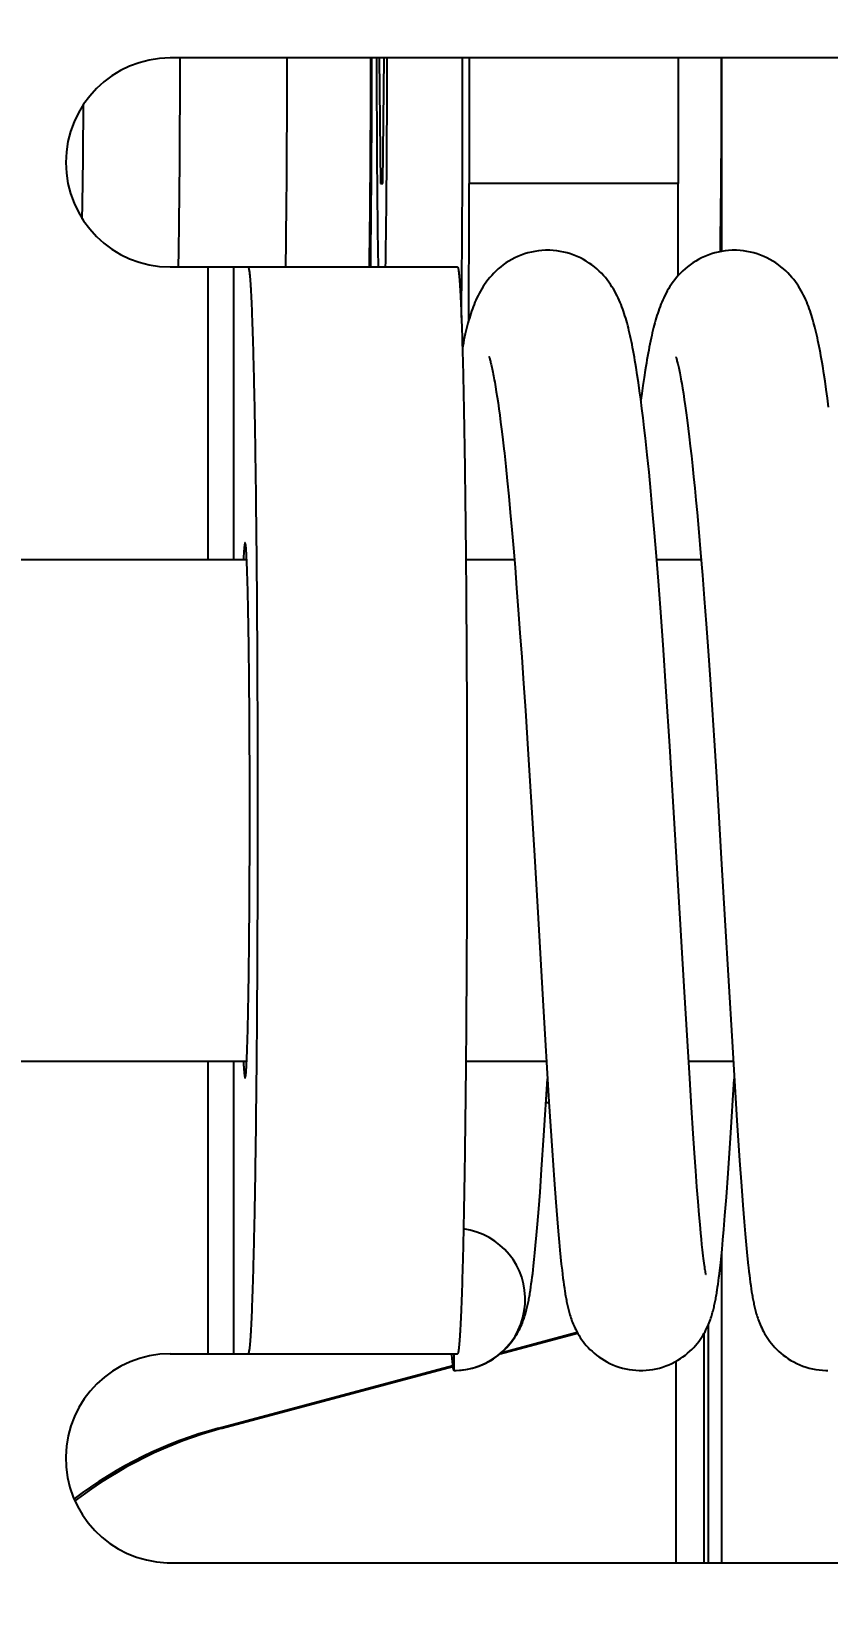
# Model space of a CAD drawing. Header units: millimetres. Extents: x 0 to 841, y 0 to 594.
# Drawn here: x 147.9 to 157.42, y 280.46 to 299.28 of the extents above; entities that cross this region are included whole.
import ezdxf

# ---------------------------------------------------------------- set-up
doc = ezdxf.new("R2010")
doc.units = ezdxf.units.MM
doc.header["$LTSCALE"] = 46.255
doc.layers.get('0').update_dxf_attribs({"linetype": 'CONTINUOUS'})
doc.layers.add('3_ALL_AXIS', color=7, linetype='CONTINUOUS')
doc.layers.add('AXIS', color=7, linetype='CONTINUOUS')
doc.styles.get("Standard").update_dxf_attribs({"font": 'txt', "width": 0.8})
doc.dimstyles.new('DIMSTYLE_2', dxfattribs={"dimtxt": 2.5, "dimasz": 2.5, "dimexe": 2, "dimexo": 0.5, "dimtad": 1, "dimdec": 3, "dimdsep": 46, "dimtxsty": 'STANDARD', "dimblk": 'OPEN', "dimblk1": 'OPEN', "dimblk2": 'OPEN', "dimcen": 0.09, "dimadec": 0, "dimazin": 0, "dimtp": 0.5, "dimtm": 0.5, "dimtfac": 1, "dimtdec": 3, "dimtofl": 0, "dimtmove": 0, "dimatfit": 3, "dimldrblk": 'OPEN', "dimfxl": 1, "dimtolj": 1, "dimarcsym": 0})

# ---------------------------------------------------------------- blocks, each defined once
blk = doc.blocks.new('_OPEN')
at = {"color": 0, "linetype": 'BYBLOCK'}
for p, q in [((0, 0), (-1, 0.2)), ((-1, -0.2), (0, 0)), ((-1, 0), (0, 0))]:
    blk.add_line(p, q, dxfattribs=at)
blk = doc.blocks.new('*D1')
at = {"color": 2, "linetype": 'CONTINUOUS'}
for p, q in [((99.41, 256.965), (99.41, 468.591)), ((241.389, 391.465), (241.389, 468.591)), ((99.41, 466.591), (170.399, 466.591)), ((241.389, 466.591), (170.399, 466.591))]:
    blk.add_line(p, q, dxfattribs=at)
at = {"color": 2, "linetype": 'CONTINUOUS', "xscale": 2.5, "yscale": 2.5, "zscale": 2.5, "rotation": 180}
blk.add_blockref('_OPEN', (99.41, 466.591), dxfattribs=at)
at = {"color": 2, "linetype": 'CONTINUOUS', "xscale": 2.5, "yscale": 2.5, "zscale": 2.5}
blk.add_blockref('_OPEN', (241.389, 466.591), dxfattribs=at)
at = {"color": 2, "linetype": 'CONTINUOUS', "insert": (168.399, 469.716), "char_height": 2.5, "width": 10, "attachment_point": 2, "line_spacing_factor": 0.9}
blk.add_mtext('142\\P[5.6]', dxfattribs=at)
blk = doc.blocks.new('*D7')
at = {"color": 2, "linetype": 'CONTINUOUS'}
for p, q in [((117.517, 436.465), (24.788, 436.465)), ((26.788, 436.465), (26.788, 298.715)), ((26.788, 160.965), (26.788, 298.715)), ((209.211, 160.965), (24.788, 160.965))]:
    blk.add_line(p, q, dxfattribs=at)
at = {"color": 2, "linetype": 'CONTINUOUS', "xscale": 2.5, "yscale": 2.5, "zscale": 2.5}
for p, rotation in [((26.788, 436.465), 90), ((26.788, 160.965), 270)]:
    blk.add_blockref('_OPEN', p, dxfattribs=dict(at, rotation=rotation))
at = {"color": 2, "linetype": 'CONTINUOUS', "insert": (23.663, 297.715), "char_height": 2.5, "width": 12, "attachment_point": 2, "rotation": 90, "line_spacing_factor": 0.9}
blk.add_mtext('275,5\\P[10.8]', dxfattribs=at)

msp = doc.modelspace()

# ---------------------------------------------------------------- linework, layer by layer
at = {"color": 7, "linetype": 'CONTINUOUS'}
for p, q in [((200.80343, 298.96521), (149.56124, 298.96521)), ((152.05807, 298.96521), (152.07319, 297.46521)), ((152.10342, 297.46521), (152.11853, 298.96521)), ((153.13302, 298.96521), (153.13302, 297.46521)), ((155.63264, 298.96521), (155.63264, 297.46521)), ((156.15314, 298.96521), (156.15314, 296.65214)), ((152.07319, 297.46521), (152.10342, 297.46521)), ((155.63264, 297.46521), (153.13302, 297.46521)), ((149.56124, 296.46521), (152.99399, 296.46521)), ((150.01117, 296.46521), (150.01117, 292.96521)), ((150.31636, 296.46521), (150.31636, 292.96521)), ((155.14452, 295.17634), (155.13062, 295.26457)), ((157.37516, 295.19158), (157.36125, 295.27907)), ((153.43974, 295.08731), (153.44923, 295.03197)), ((155.15841, 295.08328), (155.14452, 295.17634)), ((155.1723, 294.98523), (155.15841, 295.08328)), ((155.22566, 295.14168), (155.21199, 295.04825)), ((155.67517, 295.07335), (155.68513, 295.01448)), ((157.3891, 295.09902), (157.37516, 295.19158)), ((157.40309, 295.00114), (157.3891, 295.09902)), ((153.44923, 295.03197), (153.45895, 294.97244)), ((153.45895, 294.97244), (153.46888, 294.90868)), ((153.46888, 294.90868), (153.479, 294.84066)), ((155.18622, 294.88206), (155.1723, 294.98523)), ((155.20016, 294.77366), (155.18622, 294.88206)), ((155.19831, 294.94999), (155.18772, 294.87051)), ((155.21199, 295.04825), (155.19831, 294.94999)), ((155.68513, 295.01448), (155.6955, 294.94998)), ((155.6955, 294.94998), (155.70626, 294.87958)), ((155.70626, 294.87958), (155.71741, 294.80304)), ((157.41714, 294.8977), (157.40309, 295.00114)), ((157.43129, 294.78846), (157.41714, 294.8977)), ((153.479, 294.84066), (153.48931, 294.7683)), ((153.48931, 294.7683), (153.49979, 294.69152)), ((153.49979, 294.69152), (153.51045, 294.61024)), ((155.21414, 294.65994), (155.20016, 294.77366)), ((155.71741, 294.80304), (155.72892, 294.72019)), ((155.72892, 294.72019), (155.74077, 294.63092)), ((153.51045, 294.61024), (153.52127, 294.52435)), ((153.52127, 294.52435), (153.53227, 294.43372)), ((155.22815, 294.54083), (155.21414, 294.65994)), ((155.2422, 294.4163), (155.22815, 294.54083)), ((155.74077, 294.63092), (155.75293, 294.5351)), ((155.75293, 294.5351), (155.76539, 294.43263)), ((155.26334, 294.21925), (155.2422, 294.4163)), ((155.76539, 294.43263), (155.77811, 294.32347)), ((155.77811, 294.32347), (155.79108, 294.20756)), ((153.55476, 294.23778), (153.57207, 294.07752)), ((155.28464, 294.00914), (155.26334, 294.21925)), ((155.79108, 294.20756), (155.80428, 294.08493)), ((153.57207, 294.07752), (153.58972, 293.90564)), ((155.3062, 293.78455), (155.28464, 294.00914)), ((155.80428, 294.08493), (155.81766, 293.95564)), ((155.81766, 293.95564), (155.83123, 293.8197)), ((153.58972, 293.90564), (153.60769, 293.72204)), ((155.32814, 293.54386), (155.3062, 293.78455)), ((155.83123, 293.8197), (155.84495, 293.67724)), ((153.60769, 293.72204), (153.62596, 293.52664)), ((155.84495, 293.67724), (155.85879, 293.52839)), ((153.62596, 293.52664), (153.6445, 293.31942)), ((155.35056, 293.28535), (155.32814, 293.54386)), ((155.85879, 293.52839), (155.87976, 293.2934)), ((153.6445, 293.31942), (153.66328, 293.10045)), ((155.37357, 293.00722), (155.35056, 293.28535)), ((155.87976, 293.2934), (155.90097, 293.04431)), ((153.66328, 293.10045), (153.68233, 292.86927)), ((155.39724, 292.70774), (155.37357, 293.00722)), ((155.90097, 293.04431), (155.92251, 292.77975)), ((153.68233, 292.86927), (153.70172, 292.6247)), ((153.70172, 292.6247), (153.72155, 292.36528)), ((155.42134, 292.3892), (155.39724, 292.70774)), ((155.92251, 292.77975), (155.94451, 292.4978)), ((155.94451, 292.4978), (155.96708, 292.19645)), ((153.72155, 292.36528), (153.74189, 292.08951)), ((155.45334, 291.94586), (155.42134, 292.3892)), ((153.74189, 292.08951), (153.76284, 291.79579)), ((155.96708, 292.19645), (155.99035, 291.87363)), ((155.49162, 291.3865), (155.45334, 291.94586)), ((155.99035, 291.87363), (156.01427, 291.52923)), ((153.76284, 291.79579), (153.78432, 291.48459)), ((156.01427, 291.52923), (156.03848, 291.16855)), ((153.78432, 291.48459), (153.80606, 291.15985)), ((155.53409, 290.73242), (155.49162, 291.3865)), ((153.80606, 291.15985), (153.82775, 290.82683)), ((156.03848, 291.16855), (156.06248, 290.79978)), ((153.82775, 290.82683), (153.85605, 290.37954)), ((156.06248, 290.79978), (156.0858, 290.43147)), ((155.60309, 289.60712), (155.53409, 290.73242)), ((153.85605, 290.37954), (153.88305, 289.94087)), ((156.0858, 290.43147), (156.11522, 289.9544)), ((153.88305, 289.94087), (153.91436, 289.41998)), ((156.11522, 289.9544), (156.1492, 289.38897)), ((155.70545, 287.85971), (155.60309, 289.60712)), ((153.91436, 289.41998), (153.95416, 288.74425)), ((156.1492, 289.38897), (156.19248, 288.65308)), ((153.95416, 288.74425), (154.01927, 287.6275)), ((156.19248, 288.65308), (156.27747, 287.19993)), ((155.74396, 287.20652), (155.70545, 287.85971)), ((154.01927, 287.6275), (154.08819, 286.48003)), ((155.77119, 286.75657), (155.74396, 287.20652)), ((156.27747, 287.19993), (156.3354, 286.25464)), ((150.01117, 286.96521), (150.01117, 283.46521)), ((150.31636, 286.96521), (150.31636, 283.46521)), ((154.02847, 286.07551), (154.07122, 286.7553)), ((155.79279, 286.41046), (155.77119, 286.75657)), ((156.25935, 286.04319), (156.30422, 286.7553)), ((154.08912, 286.46521), (154.05333, 286.46521)), ((154.08819, 286.48003), (154.12572, 285.89778)), ((155.81291, 286.0996), (155.79279, 286.41046)), ((156.3354, 286.25464), (156.36689, 285.77704)), ((154.00102, 285.6681), (154.02847, 286.07551)), ((155.82864, 285.86599), (155.81291, 286.0996)), ((156.23098, 285.62477), (156.25935, 286.04319)), ((154.12572, 285.89778), (154.14999, 285.54685)), ((155.84355, 285.65356), (155.82864, 285.86599)), ((153.98172, 285.39943), (154.00102, 285.6681)), ((155.85775, 285.46051), (155.84355, 285.65356)), ((156.36689, 285.77704), (156.38862, 285.46871)), ((154.14999, 285.54685), (154.16974, 285.27967)), ((156.21021, 285.33912), (156.23098, 285.62477)), ((156.38862, 285.46871), (156.40559, 285.24253)), ((153.96636, 285.19786), (153.98172, 285.39943)), ((154.16974, 285.27967), (154.18559, 285.07918)), ((155.87132, 285.28529), (155.85775, 285.46051)), ((155.88432, 285.12699), (155.87132, 285.28529)), ((156.19311, 285.11931), (156.21021, 285.33912)), ((153.95157, 285.01519), (153.96636, 285.19786)), ((155.89431, 285.01224), (155.88432, 285.12699)), ((156.17923, 284.95238), (156.19311, 285.11931)), ((156.40559, 285.24253), (156.42161, 285.0424)), ((153.94008, 284.88177), (153.95157, 285.01519)), ((154.18559, 285.07918), (154.19789, 284.93285)), ((154.19789, 284.93285), (154.20989, 284.79862)), ((155.90393, 284.90785), (155.89431, 285.01224)), ((155.91089, 284.83622), (155.90393, 284.90785)), ((156.16833, 284.82899), (156.17923, 284.95238)), ((156.42161, 285.0424), (156.43381, 284.89932)), ((153.92056, 284.67326), (153.92885, 284.7589)), ((153.92885, 284.7589), (153.94008, 284.88177)), ((154.20989, 284.79862), (154.2187, 284.70559)), ((155.91763, 284.77022), (155.91089, 284.83622)), ((155.92413, 284.70977), (155.91763, 284.77022)), ((156.14962, 284.63411), (156.15759, 284.71442)), ((156.15759, 284.71442), (156.16833, 284.82899)), ((156.43381, 284.89932), (156.44557, 284.76976)), ((156.44557, 284.76976), (156.45415, 284.68063)), ((153.90426, 284.51771), (153.91237, 284.59294)), ((153.91237, 284.59294), (153.92056, 284.67326)), ((154.2187, 284.70559), (154.22738, 284.61884)), ((154.22738, 284.61884), (154.23594, 284.53808)), ((155.92833, 284.67251), (155.92413, 284.70977)), ((155.9324, 284.63768), (155.92833, 284.67251)), ((155.93636, 284.60526), (155.9324, 284.63768)), ((155.94017, 284.57524), (155.93636, 284.60526)), ((155.94384, 284.54764), (155.94017, 284.57524)), ((155.94734, 284.52248), (155.94384, 284.54764)), ((156.14171, 284.55846), (156.14962, 284.63411)), ((156.15314, 284.66911), (156.15314, 280.96521)), ((156.45415, 284.68063), (156.46256, 284.59776)), ((156.46256, 284.59776), (156.47085, 284.52067)), ((153.87735, 284.30003), (153.88277, 284.33987)), ((153.88277, 284.33987), (153.88815, 284.38144)), ((153.88815, 284.38144), (153.89351, 284.42487)), ((153.89351, 284.42487), (153.89888, 284.47027)), ((153.89888, 284.47027), (153.90426, 284.51771)), ((154.24441, 284.46299), (154.25002, 284.41592)), ((154.25002, 284.41592), (154.25561, 284.37109)), ((154.25561, 284.37109), (154.26121, 284.32839)), ((155.95066, 284.49974), (155.94734, 284.52248)), ((155.95378, 284.47947), (155.95066, 284.49974)), ((155.95666, 284.4617), (155.95378, 284.47947)), ((156.11009, 284.29821), (156.11542, 284.33731)), ((156.11542, 284.33731), (156.1207, 284.37799)), ((156.1207, 284.37799), (156.12596, 284.42037)), ((156.12596, 284.42037), (156.13121, 284.46452)), ((156.47905, 284.44895), (156.48448, 284.40393)), ((156.48448, 284.40393), (156.48991, 284.36098)), ((156.48991, 284.36098), (156.49534, 284.31998)), ((153.87189, 284.2618), (153.87735, 284.30003)), ((154.26121, 284.32839), (154.26683, 284.28768)), ((154.26683, 284.28768), (154.27248, 284.2488)), ((154.27248, 284.2488), (154.27821, 284.21161)), ((156.1047, 284.26058), (156.11009, 284.29821)), ((156.49534, 284.31998), (156.5008, 284.28077)), ((156.5008, 284.28077), (156.50632, 284.24318)), ((156.50632, 284.24318), (156.51193, 284.20706)), ((155.9917, 283.80681), (155.9917, 280.96521)), ((153.50546, 283.46486), (154.43049, 283.71276)), ((153.52528, 283.48186), (154.42483, 283.72293)), ((155.93935, 283.70298), (155.93935, 280.96521)), ((149.56124, 283.46521), (152.99399, 283.46521)), ((152.95473, 283.26521), (152.95473, 283.46521)), ((150.13557, 282.57345), (152.93937, 283.32484)), ((150.17921, 282.57345), (152.94093, 283.31357)), ((152.95497, 283.26521), (152.95473, 283.26521)), ((155.60339, 283.3727), (155.60339, 280.96521)), ((150.13557, 282.57345), (150.17921, 282.57345)), ((149.56124, 280.96521), (200.80343, 280.96521))]:
    msp.add_line(p, q, dxfattribs=at)
for points in [[(154.07123, 296.66521), (154.04583, 296.66484), (154.00366, 296.6626), (153.96157, 296.65833), (153.91955, 296.65204), (153.8778, 296.64372), (153.83663, 296.63346), (153.79614, 296.6213), (153.7564, 296.60727), (153.71767, 296.5915), (153.68, 296.57404), (153.64344, 296.55501), (153.60827, 296.53462), (153.57449, 296.51299), (153.54212, 296.49021), (153.51135, 296.46654), (153.48221, 296.44213), (153.45461, 296.41705), (153.42853, 296.3914), (153.40391, 296.36525), (153.3807, 296.33869), (153.35887, 296.31185), (153.33833, 296.28475), (153.31903, 296.25748), (153.30099, 296.23023), (153.28416, 296.20306), (153.26842, 296.17597), (153.25372, 296.14903), (153.23999, 296.1223), (153.22714, 296.09573), (153.21504, 296.06921), (153.20363, 296.04276), (153.19285, 296.01635), (153.18256, 295.98973), (153.17269, 295.96288), (153.16323, 295.93578), (153.15408, 295.90826), (153.14522, 295.88029), (153.13662, 295.85183), (153.1282, 295.82269), (153.11994, 295.7928), (153.11182, 295.76214), (153.1038, 295.73051), (153.09585, 295.69787), (153.08797, 295.66417), (153.08013, 295.62928), (153.07231, 295.59312), (153.06451, 295.55567), (153.05673, 295.51689), (153.05346, 295.50001)], [(155.13062, 295.26457), (155.12366, 295.30694), (155.11668, 295.34818), (155.10969, 295.38831), (155.10267, 295.42738), (155.09563, 295.46541), (155.08855, 295.50241), (155.08143, 295.53843), (155.07426, 295.57349), (155.06704, 295.60762), (155.05975, 295.64086), (155.05238, 295.67325), (155.04493, 295.70482), (155.03737, 295.73565), (155.02968, 295.76578), (155.02185, 295.79523), (155.01384, 295.82413), (155.00562, 295.85252), (154.99718, 295.88041), (154.98846, 295.90797), (154.9794, 295.93523), (154.97, 295.9622), (154.96017, 295.98898), (154.94989, 296.0156), (154.9391, 296.04208), (154.92769, 296.06857), (154.91558, 296.09513), (154.90273, 296.12174), (154.88902, 296.14848), (154.87435, 296.1754), (154.85865, 296.20244), (154.84187, 296.22957), (154.8239, 296.25678), (154.80467, 296.28401), (154.78418, 296.31108), (154.7624, 296.33791), (154.73923, 296.36447), (154.71465, 296.39065), (154.6886, 296.41633), (154.66102, 296.44144), (154.63191, 296.46589), (154.60116, 296.4896), (154.56881, 296.51241), (154.53507, 296.53408), (154.49993, 296.5545), (154.46342, 296.57357), (154.42579, 296.59105), (154.38712, 296.60686), (154.34744, 296.62093), (154.30701, 296.63313), (154.26589, 296.64344), (154.22418, 296.65181), (154.18221, 296.65817), (154.14014, 296.66249), (154.09799, 296.6648), (154.07121, 296.66521)], [(156.30423, 296.66521), (156.27895, 296.66484), (156.2369, 296.66262), (156.19493, 296.65838), (156.15304, 296.65212), (156.11141, 296.64386), (156.07035, 296.63366), (156.02998, 296.62157), (155.99034, 296.60763), (155.95171, 296.59195), (155.91412, 296.5746), (155.87764, 296.55567), (155.84252, 296.53539), (155.80878, 296.51386), (155.77644, 296.49118), (155.74569, 296.46762), (155.71655, 296.44331), (155.68895, 296.41833), (155.66287, 296.39277), (155.63824, 296.36672), (155.61503, 296.34028), (155.59319, 296.31354), (155.57264, 296.28656), (155.55334, 296.2594), (155.53528, 296.23225), (155.51843, 296.20518), (155.50265, 296.17817), (155.48791, 296.15129), (155.47413, 296.1246), (155.46122, 296.09804), (155.44907, 296.07154), (155.43761, 296.04511), (155.42678, 296.0187), (155.41647, 295.99216), (155.40661, 295.96545), (155.39717, 295.93855), (155.38809, 295.91137), (155.37933, 295.88387), (155.37086, 295.85604), (155.36262, 295.82772), (155.35458, 295.79888), (155.34673, 295.76951), (155.33903, 295.73947), (155.33145, 295.70875), (155.324, 295.67731), (155.31663, 295.64508), (155.30935, 295.61202), (155.30214, 295.57813), (155.295, 295.54334), (155.28791, 295.50764), (155.28087, 295.47101), (155.27387, 295.43343), (155.26691, 295.39488), (155.25999, 295.35535), (155.25309, 295.31478), (155.24621, 295.27315), (155.23935, 295.23046), (155.22566, 295.14168)], [(157.36125, 295.27907), (157.35429, 295.32102), (157.34732, 295.36181), (157.34035, 295.40146), (157.33334, 295.44004), (157.32632, 295.47759), (157.31926, 295.5141), (157.31216, 295.54964), (157.30501, 295.58422), (157.29781, 295.61787), (157.29054, 295.65066), (157.2832, 295.6826), (157.27577, 295.71373), (157.26822, 295.74416), (157.26055, 295.77389), (157.25273, 295.80297), (157.24473, 295.83153), (157.23651, 295.85959), (157.22807, 295.88719), (157.21933, 295.91447), (157.21026, 295.94147), (157.20083, 295.96821), (157.19097, 295.99478), (157.18065, 296.0212), (157.16981, 296.04749), (157.15834, 296.07382), (157.14618, 296.10022), (157.13325, 296.12667), (157.11947, 296.15327), (157.10472, 296.18003), (157.08895, 296.20692), (157.0721, 296.23388), (157.05406, 296.26091), (157.03477, 296.28795), (157.01423, 296.31481), (156.99242, 296.34144), (156.96923, 296.36777), (156.94463, 296.39372), (156.91858, 296.41917), (156.89101, 296.44406), (156.86193, 296.46827), (156.83123, 296.49174), (156.79896, 296.51432), (156.76532, 296.53575), (156.73031, 296.55594), (156.69396, 296.57477), (156.65652, 296.59204), (156.61804, 296.60765), (156.57858, 296.62153), (156.53838, 296.63358), (156.49751, 296.64375), (156.45607, 296.652), (156.41437, 296.65827), (156.37257, 296.66254), (156.3307, 296.66481), (156.30421, 296.66521)], [(153.37267, 295.38861), (153.37261, 295.38879), (153.37276, 295.38835), (153.37339, 295.38655), (153.37443, 295.38346), (153.37585, 295.37905), (153.37764, 295.37327), (153.37974, 295.36623), (153.38212, 295.35791), (153.38478, 295.34828), (153.38767, 295.33742), (153.39078, 295.32531), (153.3941, 295.31194), (153.39759, 295.29737), (153.40125, 295.2816), (153.40507, 295.2646), (153.40903, 295.24645), (153.41311, 295.22712), (153.41731, 295.20661), (153.42162, 295.18498), (153.42602, 295.16223), (153.43052, 295.13833), (153.43509, 295.11336), (153.43974, 295.08731)], [(155.60561, 295.38876), (155.60597, 295.38776), (155.60679, 295.38538), (155.608, 295.38171), (155.60957, 295.37674), (155.61149, 295.37043), (155.61371, 295.36287), (155.61619, 295.35404), (155.61895, 295.34392), (155.62192, 295.33257), (155.62511, 295.31999), (155.6285, 295.30614), (155.63206, 295.29108), (155.63578, 295.27482), (155.63967, 295.25731), (155.64369, 295.23862), (155.64784, 295.21873), (155.65211, 295.19761), (155.65651, 295.17528), (155.66101, 295.15171), (155.66562, 295.12688), (155.67035, 295.10077), (155.67517, 295.07335)], [(153.53227, 294.43372), (153.54907, 294.28864), (153.55476, 294.23778)], [(154.23594, 284.53808), (154.23877, 284.51244), (154.24441, 284.46299)], [(156.13121, 284.46452), (156.13383, 284.48729), (156.14171, 284.55846)], [(155.96619, 284.41113), (155.96615, 284.41131), (155.96592, 284.4123), (155.96551, 284.41409), (155.96497, 284.4166), (155.96429, 284.41984), (155.96349, 284.42381), (155.96258, 284.42846), (155.96156, 284.43379), (155.96046, 284.4398), (155.95927, 284.44645), (155.958, 284.45375), (155.95666, 284.4617)], [(156.47085, 284.52067), (156.47359, 284.49619), (156.47905, 284.44895)], [(152.95497, 283.26521), (152.97833, 283.26554), (153.01722, 283.26751), (153.0564, 283.27129), (153.09591, 283.27695), (153.13552, 283.28452), (153.17476, 283.29393), (153.21354, 283.30518), (153.25177, 283.31823), (153.28901, 283.33294), (153.32519, 283.34922), (153.36026, 283.36699), (153.39385, 283.38594), (153.42588, 283.40592), (153.45641, 283.42684), (153.48529, 283.44845), (153.51249, 283.47058), (153.53809, 283.49316), (153.56219, 283.51613), (153.58482, 283.53939), (153.60604, 283.56285), (153.62593, 283.58649), (153.64459, 283.61025), (153.66203, 283.63403), (153.67827, 283.65774), (153.69341, 283.68136), (153.70746, 283.70479), (153.72037, 283.7278), (153.73221, 283.75029), (153.74306, 283.77227), (153.75297, 283.79364), (153.76199, 283.81431), (153.77021, 283.83433), (153.77775, 283.85378), (153.78466, 283.87265), (153.791, 283.89094), (153.79688, 283.90879), (153.80231, 283.92619), (153.80736, 283.94314), (153.8121, 283.95984), (153.81656, 283.9763), (153.82076, 283.99252), (153.82476, 284.00865), (153.82859, 284.02471), (153.83224, 284.0407), (153.83577, 284.05673), (153.83917, 284.07283), (153.84247, 284.08899), (153.84567, 284.10529), (153.8488, 284.12176), (153.85186, 284.13838), (153.85485, 284.15522), (153.85779, 284.17228), (153.86068, 284.18957), (153.86352, 284.20715), (153.86634, 284.22504), (153.87189, 284.2618)], [(154.27821, 284.21161), (154.28111, 284.19357), (154.28404, 284.1759), (154.28702, 284.15851), (154.29004, 284.1414), (154.29312, 284.12457), (154.29626, 284.10793), (154.29948, 284.0915), (154.30277, 284.07525), (154.30617, 284.05909), (154.30968, 284.04303), (154.31332, 284.02703), (154.31711, 284.01099), (154.32108, 283.9949), (154.32524, 283.97874), (154.32966, 283.96234), (154.33434, 283.94571), (154.33932, 283.92884), (154.3447, 283.91152), (154.3505, 283.89374), (154.35677, 283.87552), (154.3636, 283.85669), (154.37107, 283.83726), (154.37922, 283.81725), (154.38816, 283.79656), (154.39801, 283.77515), (154.4088, 283.75311), (154.42059, 283.73053), (154.43347, 283.70741), (154.4475, 283.68384), (154.46263, 283.66008), (154.47887, 283.63622), (154.49632, 283.61228), (154.51499, 283.58836), (154.53491, 283.56458), (154.55615, 283.54096), (154.57882, 283.51755), (154.60295, 283.49444), (154.6286, 283.47173), (154.65585, 283.44946), (154.68481, 283.42772), (154.71542, 283.40667), (154.74755, 283.38656), (154.78127, 283.36748), (154.81649, 283.34959), (154.85284, 283.33319), (154.89026, 283.31839), (154.92869, 283.30524), (154.96768, 283.29393), (155.00715, 283.28447), (155.04699, 283.27688), (155.08672, 283.27121), (155.12613, 283.26744), (155.16525, 283.26551), (155.18772, 283.26521)], [(155.18772, 283.26521), (155.2114, 283.26554), (155.25037, 283.26752), (155.28964, 283.27132), (155.32923, 283.27701), (155.36893, 283.28461), (155.40825, 283.29406), (155.4471, 283.30536), (155.48541, 283.31847), (155.52271, 283.33324), (155.55894, 283.34959), (155.59406, 283.36742), (155.62768, 283.38644), (155.65974, 283.40649), (155.69028, 283.42746), (155.71917, 283.44914), (155.74636, 283.47132), (155.77196, 283.49396), (155.79605, 283.51698), (155.81867, 283.5403), (155.83987, 283.56382), (155.85976, 283.58751), (155.8784, 283.61132), (155.89582, 283.63517), (155.91205, 283.65892), (155.92717, 283.6826), (155.9412, 283.70609), (155.95409, 283.72913), (155.9659, 283.75166), (155.97672, 283.77367), (155.9866, 283.79505), (155.99558, 283.81573), (156.00376, 283.83574), (156.01127, 283.85518), (156.01814, 283.87402), (156.02445, 283.89228), (156.03029, 283.91009), (156.03569, 283.92744), (156.0407, 283.94434), (156.0454, 283.96097), (156.04983, 283.97736), (156.054, 283.9935), (156.05798, 284.00955), (156.06177, 284.02552), (156.06539, 284.04141), (156.06889, 284.05735), (156.07227, 284.07334), (156.07554, 284.08939), (156.07872, 284.10558), (156.08183, 284.12192), (156.08486, 284.13842), (156.08783, 284.15513), (156.09074, 284.17206), (156.09361, 284.18921), (156.09643, 284.20663), (156.09922, 284.22432), (156.1047, 284.26058)], [(156.51193, 284.20706), (156.51478, 284.18947), (156.51766, 284.17219), (156.5206, 284.15515), (156.52359, 284.13836), (156.52663, 284.1218), (156.52974, 284.10541), (156.53293, 284.0892), (156.5362, 284.07315), (156.53958, 284.05716), (156.54307, 284.04125), (156.54669, 284.02538), (156.55048, 284.00944), (156.55444, 283.99344), (156.5586, 283.97735), (156.56302, 283.96101), (156.56771, 283.94442), (156.5727, 283.92758), (156.57809, 283.91028), (156.58391, 283.89251), (156.5902, 283.87428), (156.59706, 283.85546), (156.60455, 283.83603), (156.61273, 283.81602), (156.6217, 283.79533), (156.63158, 283.77393), (156.64241, 283.75189), (156.65424, 283.72932), (156.66715, 283.70623), (156.68121, 283.68268), (156.69636, 283.65895), (156.71263, 283.63514), (156.73009, 283.61124), (156.74878, 283.58737), (156.76872, 283.56364), (156.78997, 283.54008), (156.81264, 283.51673), (156.83678, 283.49368), (156.86243, 283.47102), (156.88967, 283.44881), (156.91862, 283.42713), (156.94921, 283.40615), (156.98132, 283.3861), (157.015, 283.36708), (157.05018, 283.34925), (157.08648, 283.33292), (157.12385, 283.31817), (157.16222, 283.30507), (157.20114, 283.29381), (157.24053, 283.28439), (157.28029, 283.27682), (157.31995, 283.27118), (157.35928, 283.26743), (157.39832, 283.2655), (157.42071, 283.26521)]]:
    msp.add_lwpolyline(points, dxfattribs=at)
for centre, radius, start, end in [((149.56144, 297.71521), 1.25003, 90.009073, 269.990927), ((-25.85436, 297.96347), 178.90837, 359.3272311, 359.9721849), ((-472.58038, 297.4638), 625.7134, 359.85057454, 0.00012885), ((152.95458, 284.1152), 0.85001, 270.026475, 82.445), ((149.56144, 282.21521), 1.25003, 90.009205, 268.231587), ((151.4296, 277.74492), 4.99893, 105.002416, 127.161775), ((151.47323, 277.74491), 4.99893, 105.002428, 127.631925), ((149.56125, 282.21444), 1.24923, 268.231371, 269.999677)]:
    msp.add_arc(centre, radius, start, end, dxfattribs=at)
for points, knots in [([(153.05399, 297.87662), (153.05407, 297.96728), (153.05436, 298.33014), (153.05448, 298.693), (153.05448, 298.96521)], [0, 0, 0, 0, 0.24984454, 1, 1, 1, 1]), ([(155.63167, 296.35922), (155.63183, 296.45118), (155.6324, 296.81984), (155.63264, 297.18851), (155.63264, 297.46521)], [0, 0, 0, 0, 0.2494427, 1, 1, 1, 1]), ([(150.49437, 283.46521), (150.49551, 283.46521), (150.49818, 283.46803), (150.50039, 283.47409), (150.50319, 283.48405), (150.50715, 283.50481), (150.51189, 283.54064), (150.51716, 283.59516), (150.52247, 283.66503), (150.52774, 283.75006), (150.53296, 283.85007), (150.5381, 283.9648), (150.54316, 284.09398), (150.55005, 284.2942), (150.55816, 284.57798), (150.56696, 284.95675), (150.5751, 285.38376), (150.58249, 285.85488), (150.58905, 286.36559), (150.59472, 286.91096), (150.59943, 287.48575), (150.60315, 288.08441), (150.60676, 288.91356), (150.60853, 289.96521), (150.60676, 291.01686), (150.60315, 291.846), (150.59943, 292.44467), (150.59472, 293.01946), (150.58905, 293.56483), (150.58249, 294.07554), (150.5751, 294.54666), (150.56696, 294.97366), (150.55816, 295.35244), (150.55005, 295.63622), (150.54316, 295.83643), (150.5381, 295.96562), (150.53296, 296.08035), (150.52774, 296.18035), (150.52247, 296.26538), (150.51716, 296.33526), (150.51189, 296.38977), (150.50715, 296.42561), (150.50319, 296.44637), (150.50039, 296.45633), (150.49818, 296.46239), (150.49551, 296.46521), (150.49437, 296.46521)], [0, 0, 0, 0, 0.00026161, 0.00076106, 0.00154277, 0.00261627, 0.0056481, 0.00986182, 0.01525113, 0.02180483, 0.02950812, 0.03834301, 0.04828861, 0.05932124, 0.08453945, 0.11375592, 0.14668994, 0.18302487, 0.2224111, 0.26446961, 0.3087956, 0.35496236, 0.40252546, 0.5, 0.59747454, 0.64503764, 0.6912044, 0.73553039, 0.7775889, 0.81697513, 0.85331006, 0.88624408, 0.91546055, 0.94067876, 0.95171139, 0.96165699, 0.97049188, 0.97819517, 0.98474887, 0.99013818, 0.9943519, 0.99738373, 0.99845723, 0.99923894, 0.99973839, 1, 1, 1, 1]), ([(152.99399, 296.46521), (152.99513, 296.46521), (152.9978, 296.46239), (153.00001, 296.45633), (153.00281, 296.44637), (153.00676, 296.42561), (153.01151, 296.38977), (153.01678, 296.33526), (153.02209, 296.26538), (153.02736, 296.18035), (153.03258, 296.08035), (153.03772, 295.96562), (153.04277, 295.83643), (153.04967, 295.63622), (153.05778, 295.35244), (153.06658, 294.97366), (153.07472, 294.54666), (153.08211, 294.07554), (153.08867, 293.56483), (153.09434, 293.01946), (153.09905, 292.44467), (153.10277, 291.846), (153.10638, 291.01686), (153.10815, 289.96521), (153.10638, 288.91356), (153.10277, 288.08441), (153.09905, 287.48575), (153.09434, 286.91096), (153.08867, 286.36559), (153.08211, 285.85488), (153.07472, 285.38376), (153.06658, 284.95675), (153.05778, 284.57798), (153.04967, 284.2942), (153.04277, 284.09398), (153.03772, 283.9648), (153.03258, 283.85007), (153.02736, 283.75006), (153.02209, 283.66503), (153.01678, 283.59516), (153.01151, 283.54064), (153.00676, 283.50481), (153.00281, 283.48405), (153.00001, 283.47409), (152.9978, 283.46803), (152.99513, 283.46521), (152.99399, 283.46521)], [0, 0, 0, 0, 0.00026161, 0.00076106, 0.00154277, 0.00261627, 0.0056481, 0.00986182, 0.01525113, 0.02180483, 0.02950812, 0.03834301, 0.04828861, 0.05932124, 0.08453945, 0.11375592, 0.14668994, 0.18302487, 0.2224111, 0.26446961, 0.3087956, 0.35496236, 0.40252546, 0.5, 0.59747454, 0.64503764, 0.6912044, 0.73553039, 0.7775889, 0.81697513, 0.85331006, 0.88624408, 0.91546055, 0.94067876, 0.95171139, 0.96165699, 0.97049188, 0.97819517, 0.98474887, 0.99013818, 0.9943519, 0.99738373, 0.99845723, 0.99923894, 0.99973839, 1, 1, 1, 1]), ([(152.95473, 283.26521), (152.95315, 283.26521), (152.94975, 283.27019), (152.9471, 283.2794), (152.94351, 283.29546), (152.94023, 283.31724), (152.93676, 283.3454), (152.93181, 283.39516), (152.92873, 283.43565), (152.92672, 283.46467)], [0, 0, 0, 0, 0.02326373, 0.07268907, 0.15167805, 0.26083905, 0.40030396, 0.57006436, 1, 1, 1, 1])]:
    msp.add_open_spline(points, degree=3, knots=knots, dxfattribs=at)
at = {"layer": '3_ALL_AXIS', "color": 7, "linetype": 'CONTINUOUS'}
for p, q in [((150.94808, 296.96056), (150.9492, 297.06783)), ((128.07197, 292.96521), (150.47453, 292.96521)), ((153.09463, 292.96521), (153.67451, 292.96521)), ((155.37694, 292.96521), (155.9075, 292.96521)), ((128.07197, 286.96521), (150.47453, 286.96521)), ((153.09463, 286.96521), (154.05851, 286.96521)), ((155.75847, 286.96521), (156.2915, 286.96521))]:
    msp.add_line(p, q, dxfattribs=at)
for centre, radius, start, end in [((-33.72897, 298.87929), 184.68706, 359.438019, 0.0266554), ((-6.62741, 298.75414), 158.58546, 359.1714478, 0.0762561), ((-56.88559, 298.82174), 208.85577, 359.351771, 0.0393577), ((41.0779, 298.13058), 109.87641, 359.1285448, 359.3898727)]:
    msp.add_arc(centre, radius, start, end, dxfattribs=at)
for points, knots in [([(152.02722, 298.96521), (152.02722, 298.51319), (152.02999, 297.67974), (152.03876, 296.84633), (152.04556, 296.46495)], [0, 0, 0, 0, 0.54234541, 1, 1, 1, 1]), ([(152.14938, 298.96521), (152.14938, 298.51319), (152.14661, 297.67974), (152.13784, 296.84633), (152.13105, 296.46495)], [0, 0, 0, 0, 0.54234541, 1, 1, 1, 1]), ([(156.14878, 298.96521), (156.14878, 298.55227), (156.14644, 297.77983), (156.13901, 297.00741), (156.13347, 296.64796)], [0, 0, 0, 0, 0.53459531, 1, 1, 1, 1]), ([(150.45511, 293.16521), (150.45462, 293.16521), (150.45344, 293.16413), (150.45172, 293.15992), (150.44959, 293.15056), (150.44732, 293.13484), (150.44494, 293.11282), (150.44257, 293.08464), (150.44021, 293.05029), (150.43786, 293.00988), (150.43641, 292.98091), (150.43568, 292.96542)], [0, 0, 0, 0, 0.00728361, 0.02052136, 0.0689737, 0.14794607, 0.25763638, 0.39794726, 0.56866205, 0.76947163, 1, 1, 1, 1]), ([(150.45511, 286.76521), (150.45566, 286.76521), (150.45698, 286.76659), (150.45884, 286.77167), (150.46122, 286.78314), (150.46371, 286.8023), (150.46633, 286.8292), (150.46893, 286.86358), (150.47153, 286.90545), (150.4741, 286.95468), (150.47664, 287.01116), (150.47912, 287.07476), (150.48252, 287.17333), (150.48651, 287.31303), (150.49084, 287.49951), (150.49485, 287.70972), (150.49848, 287.94166), (150.50172, 288.19309), (150.50451, 288.46158), (150.50766, 288.84609), (150.51026, 289.34891), (150.51131, 289.96521), (150.51026, 290.5815), (150.50766, 291.08433), (150.50451, 291.46884), (150.50172, 291.73733), (150.49848, 291.98875), (150.49485, 292.22069), (150.49084, 292.43091), (150.48651, 292.61738), (150.48252, 292.75709), (150.47912, 292.85566), (150.47664, 292.91926), (150.4741, 292.97574), (150.47153, 293.02497), (150.46893, 293.06684), (150.46633, 293.10122), (150.46371, 293.12811), (150.46122, 293.14727), (150.45884, 293.15874), (150.45698, 293.16382), (150.45566, 293.16521), (150.45511, 293.16521)], [0, 0, 0, 0, 0.00026161, 0.00076107, 0.00261494, 0.00564675, 0.00986052, 0.01524985, 0.02180354, 0.02950687, 0.03834178, 0.04828739, 0.05932007, 0.08453833, 0.1137549, 0.14668902, 0.18302402, 0.22241038, 0.26446901, 0.30879511, 0.40252519, 0.5, 0.59747481, 0.69120489, 0.73553099, 0.77758962, 0.81697598, 0.85331098, 0.8862451, 0.91546167, 0.94067993, 0.95171261, 0.96165822, 0.97049313, 0.97819646, 0.98475015, 0.99013948, 0.99435325, 0.99738506, 0.99923893, 0.99973839, 1, 1, 1, 1]), ([(150.43568, 286.96499), (150.43641, 286.94951), (150.43786, 286.92054), (150.44021, 286.88012), (150.44257, 286.84578), (150.44494, 286.8176), (150.44732, 286.79557), (150.44959, 286.77986), (150.45172, 286.77049), (150.45344, 286.76629), (150.45462, 286.76521), (150.45511, 286.76521)], [0, 0, 0, 0, 0.23052837, 0.43133795, 0.60205274, 0.74236362, 0.85205393, 0.9310263, 0.97947864, 0.99271639, 1, 1, 1, 1])]:
    msp.add_open_spline(points, degree=3, knots=knots, dxfattribs=at)
at = {"layer": 'AXIS', "color": 7, "linetype": 'CONTINUOUS'}
for points, knots in [([(149.65856, 296.4616), (149.66191, 296.63653), (149.6743, 297.47102), (149.67784, 298.30561), (149.67784, 298.96521)], [0, 0, 0, 0, 0.20964994, 1, 1, 1, 1]), ([(148.50748, 297.03818), (148.50957, 297.13214), (148.51786, 297.5895), (148.52128, 298.04693), (148.52275, 298.41037)], [0, 0, 0, 0, 0.20546236, 1, 1, 1, 1])]:
    msp.add_open_spline(points, degree=3, knots=knots, dxfattribs=at)

# ---------------------------------------------------------------- dimensions: what is measured, and where the dimension line sits
at = {"color": 2, "linetype": 'CONTINUOUS'}
for base, p1, p2, angle, picture, middle in [((99.41025, 466.5912), (241.38863, 390.96521), (99.41025, 256.46521), 180, '*D1', (170.39944, 466.5912)), ((26.7876, 436.46521), (209.71103, 160.96521), (118.0166, 436.46521), 90, '*D7', (26.7876, 298.71521))]:
    dim = msp.add_linear_dim(base=base, p1=p1, p2=p2, angle=angle, dimstyle='DIMSTYLE_2', dxfattribs=at)
    dim.commit()
    dim.dimension.update_dxf_attribs({"geometry": picture, "text_midpoint": middle, "dimtype": 160})

doc.saveas('drawing.dxf')
